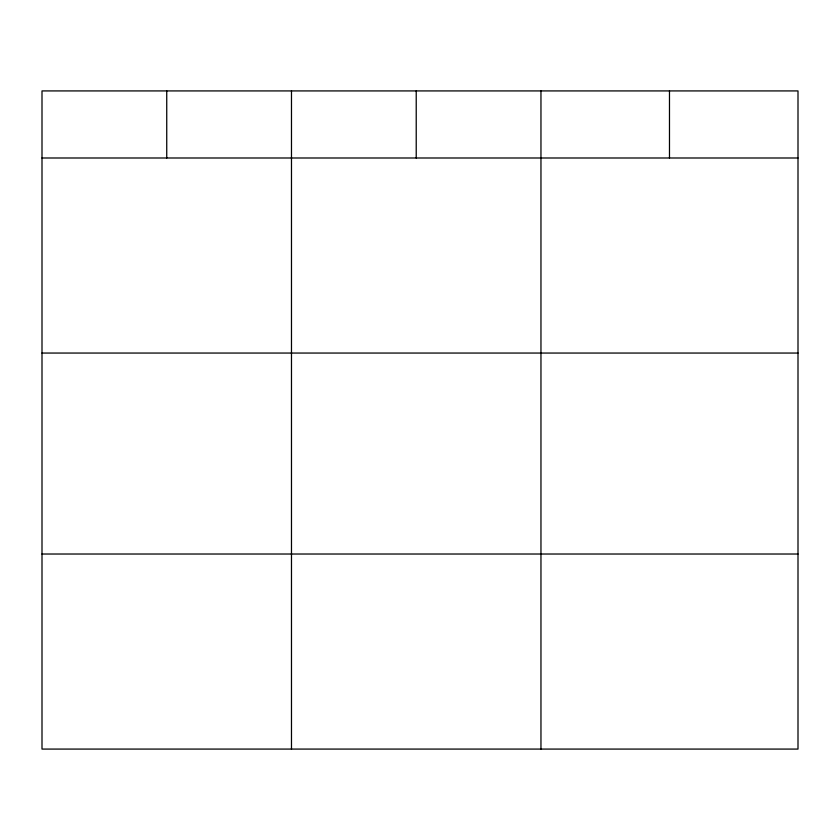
<?xml version="1.0" encoding="UTF-8"?>
<svg xmlns="http://www.w3.org/2000/svg" width="840" height="840" viewBox="0 0 840 840"><rect width="100%" height="100%" fill="white"/><g stroke="black" fill="none" stroke-linecap="round" stroke-linejoin="round"><path stroke-width="1.26" d="M798 353.052L798 90.92L42 90.92L42 749.081L798 749.081L798 353.052L42 353.052M42 157.994L798 157.994M42 554.022L798 554.022M669.48 90.92L669.48 157.994M540.96 90.92L540.96 749.081M416.22 90.92L416.22 157.994M291.48 90.92L291.48 749.081M166.74 90.92L166.74 157.994"/></g></svg>
